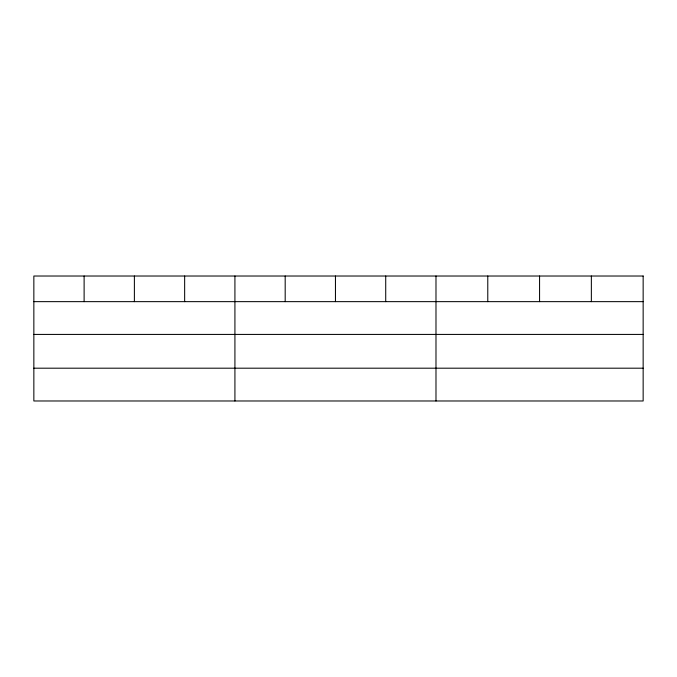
<?xml version="1.0" encoding="UTF-8"?>
<svg xmlns="http://www.w3.org/2000/svg" width="677" height="677" viewBox="0 0 677 677"><rect width="100%" height="100%" fill="white"/><g stroke="black" fill="none" stroke-linecap="round" stroke-linejoin="round"><path stroke-width="1.02" d="M33.85 301.646L643.15 301.646M33.85 334.421L643.15 334.421M33.85 368.195L643.15 368.195M591.359 276.021L591.359 301.646M539.569 276.021L539.569 301.646M487.778 276.021L487.778 301.646M435.988 276.021L435.988 400.979M385.721 276.021L385.721 301.646M335.453 276.021L335.453 301.646M285.186 276.021L285.186 301.646M234.919 276.021L234.919 400.979M184.652 276.021L184.652 301.646M134.385 276.021L134.385 301.646M84.117 276.021L84.117 301.646M643.15 276.021L33.85 276.021L33.85 400.979L643.15 400.979L643.15 276.021"/></g></svg>
